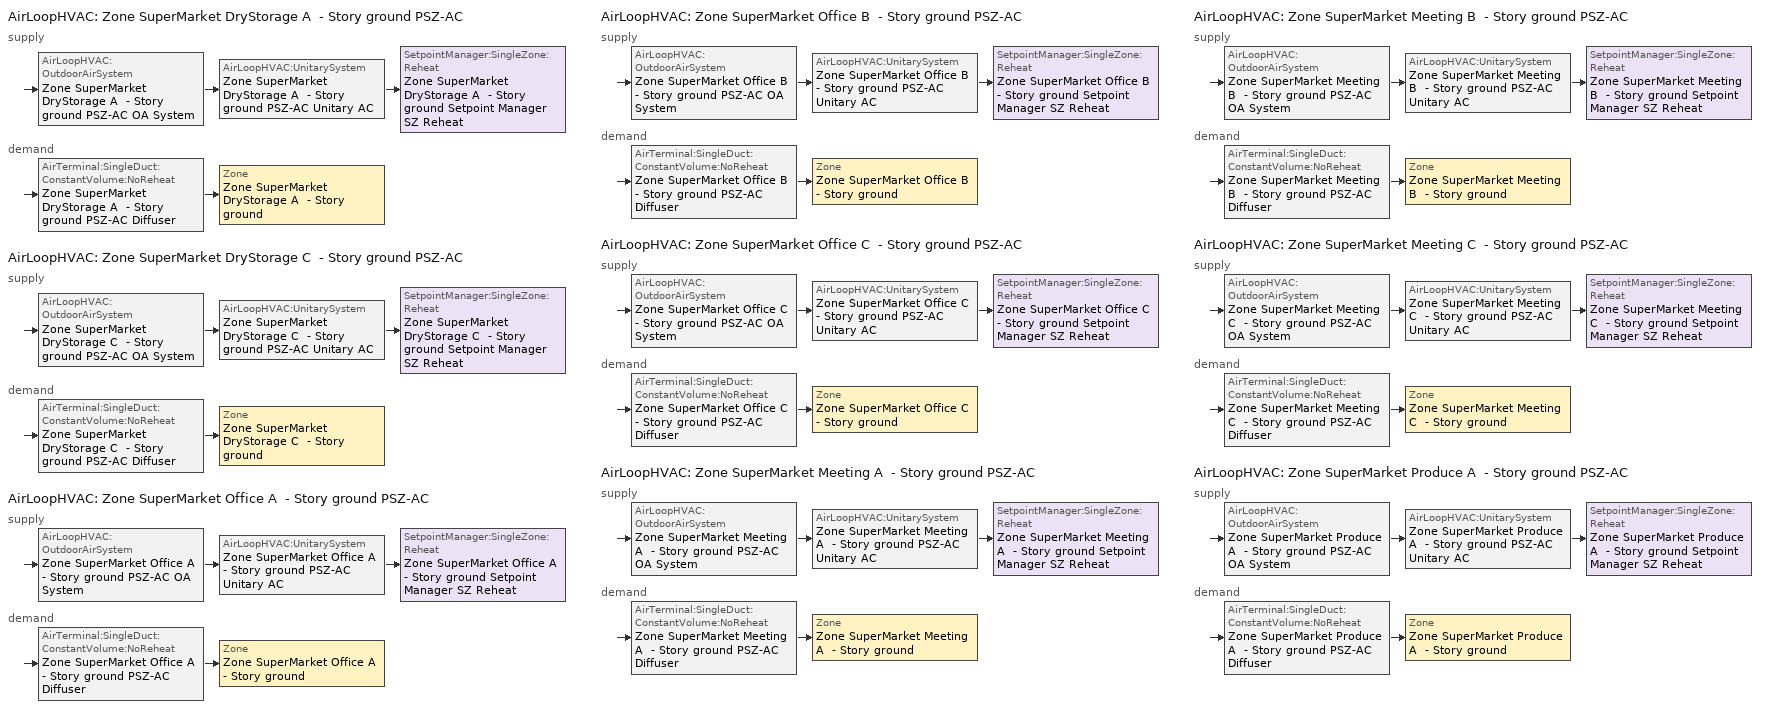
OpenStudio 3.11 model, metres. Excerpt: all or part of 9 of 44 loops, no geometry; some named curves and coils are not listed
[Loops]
AirLoopHVAC 'Zone SuperMarket DryStorage A  - Story ground PSZ-AC'
 supply: AirLoopHVAC:OutdoorAirSystem 'Zone SuperMarket DryStorage A  - Story ground PSZ-AC OA System' > AirLoopHVAC:UnitarySystem 'Zone SuperMarket DryStorage A  - Story ground PSZ-AC Unitary AC' > SetpointManager:SingleZone:Reheat 'Zone SuperMarket DryStorage A  - Story ground Setpoint Manager SZ Reheat'
 demand: AirTerminal:SingleDuct:ConstantVolume:NoReheat 'Zone SuperMarket DryStorage A  - Story ground PSZ-AC Diffuser' > Zone 'Zone SuperMarket DryStorage A  - Story ground'
AirLoopHVAC 'Zone SuperMarket DryStorage C  - Story ground PSZ-AC'
 supply: AirLoopHVAC:OutdoorAirSystem 'Zone SuperMarket DryStorage C  - Story ground PSZ-AC OA System' > AirLoopHVAC:UnitarySystem 'Zone SuperMarket DryStorage C  - Story ground PSZ-AC Unitary AC' > SetpointManager:SingleZone:Reheat 'Zone SuperMarket DryStorage C  - Story ground Setpoint Manager SZ Reheat'
 demand: AirTerminal:SingleDuct:ConstantVolume:NoReheat 'Zone SuperMarket DryStorage C  - Story ground PSZ-AC Diffuser' > Zone 'Zone SuperMarket DryStorage C  - Story ground'
AirLoopHVAC 'Zone SuperMarket Office A  - Story ground PSZ-AC'
 supply: AirLoopHVAC:OutdoorAirSystem 'Zone SuperMarket Office A  - Story ground PSZ-AC OA System' > AirLoopHVAC:UnitarySystem 'Zone SuperMarket Office A  - Story ground PSZ-AC Unitary AC' > SetpointManager:SingleZone:Reheat 'Zone SuperMarket Office A  - Story ground Setpoint Manager SZ Reheat'
 demand: AirTerminal:SingleDuct:ConstantVolume:NoReheat 'Zone SuperMarket Office A  - Story ground PSZ-AC Diffuser' > Zone 'Zone SuperMarket Office A  - Story ground'
AirLoopHVAC 'Zone SuperMarket Office B  - Story ground PSZ-AC'
 supply: AirLoopHVAC:OutdoorAirSystem 'Zone SuperMarket Office B  - Story ground PSZ-AC OA System' > AirLoopHVAC:UnitarySystem 'Zone SuperMarket Office B  - Story ground PSZ-AC Unitary AC' > SetpointManager:SingleZone:Reheat 'Zone SuperMarket Office B  - Story ground Setpoint Manager SZ Reheat'
 demand: AirTerminal:SingleDuct:ConstantVolume:NoReheat 'Zone SuperMarket Office B  - Story ground PSZ-AC Diffuser' > Zone 'Zone SuperMarket Office B  - Story ground'
AirLoopHVAC 'Zone SuperMarket Office C  - Story ground PSZ-AC'
 supply: AirLoopHVAC:OutdoorAirSystem 'Zone SuperMarket Office C  - Story ground PSZ-AC OA System' > AirLoopHVAC:UnitarySystem 'Zone SuperMarket Office C  - Story ground PSZ-AC Unitary AC' > SetpointManager:SingleZone:Reheat 'Zone SuperMarket Office C  - Story ground Setpoint Manager SZ Reheat'
 demand: AirTerminal:SingleDuct:ConstantVolume:NoReheat 'Zone SuperMarket Office C  - Story ground PSZ-AC Diffuser' > Zone 'Zone SuperMarket Office C  - Story ground'
AirLoopHVAC 'Zone SuperMarket Meeting A  - Story ground PSZ-AC'
 supply: AirLoopHVAC:OutdoorAirSystem 'Zone SuperMarket Meeting A  - Story ground PSZ-AC OA System' > AirLoopHVAC:UnitarySystem 'Zone SuperMarket Meeting A  - Story ground PSZ-AC Unitary AC' > SetpointManager:SingleZone:Reheat 'Zone SuperMarket Meeting A  - Story ground Setpoint Manager SZ Reheat'
 demand: AirTerminal:SingleDuct:ConstantVolume:NoReheat 'Zone SuperMarket Meeting A  - Story ground PSZ-AC Diffuser' > Zone 'Zone SuperMarket Meeting A  - Story ground'
AirLoopHVAC 'Zone SuperMarket Meeting B  - Story ground PSZ-AC'
 supply: AirLoopHVAC:OutdoorAirSystem 'Zone SuperMarket Meeting B  - Story ground PSZ-AC OA System' > AirLoopHVAC:UnitarySystem 'Zone SuperMarket Meeting B  - Story ground PSZ-AC Unitary AC' > SetpointManager:SingleZone:Reheat 'Zone SuperMarket Meeting B  - Story ground Setpoint Manager SZ Reheat'
 demand: AirTerminal:SingleDuct:ConstantVolume:NoReheat 'Zone SuperMarket Meeting B  - Story ground PSZ-AC Diffuser' > Zone 'Zone SuperMarket Meeting B  - Story ground'
AirLoopHVAC 'Zone SuperMarket Meeting C  - Story ground PSZ-AC'
 supply: AirLoopHVAC:OutdoorAirSystem 'Zone SuperMarket Meeting C  - Story ground PSZ-AC OA System' > AirLoopHVAC:UnitarySystem 'Zone SuperMarket Meeting C  - Story ground PSZ-AC Unitary AC' > SetpointManager:SingleZone:Reheat 'Zone SuperMarket Meeting C  - Story ground Setpoint Manager SZ Reheat'
 demand: AirTerminal:SingleDuct:ConstantVolume:NoReheat 'Zone SuperMarket Meeting C  - Story ground PSZ-AC Diffuser' > Zone 'Zone SuperMarket Meeting C  - Story ground'
AirLoopHVAC 'Zone SuperMarket Produce A  - Story ground PSZ-AC'
 supply: AirLoopHVAC:OutdoorAirSystem 'Zone SuperMarket Produce A  - Story ground PSZ-AC OA System' > AirLoopHVAC:UnitarySystem 'Zone SuperMarket Produce A  - Story ground PSZ-AC Unitary AC' > SetpointManager:SingleZone:Reheat 'Zone SuperMarket Produce A  - Story ground Setpoint Manager SZ Reheat'
 demand: AirTerminal:SingleDuct:ConstantVolume:NoReheat 'Zone SuperMarket Produce A  - Story ground PSZ-AC Diffuser' > Zone 'Zone SuperMarket Produce A  - Story ground'
[Sizing:Zone] Zone Cooling Design Supply Air Temperature Input Method=SupplyAirTemperature; Zone Cooling Design Supply Air Temperature {C}=12.7778; Zone Cooling Design Supply Air Temperature Difference {deltaC}=11.11; Zone Heating Design Supply Air Temperature Input Method=SupplyAirTemperature; Zone Heating Design Supply Air Temperature {C}=50; Zone Heating Design Supply Air Temperature Difference {deltaC}=11.11; Zone Cooling Design Supply Air Humidity Ratio {kg-H2O/kg-air}=0.0085; Zone Heating Design Supply Air Humidity Ratio {kg-H2O/kg-air}=0.008; Cooling Design Air Flow Method=DesignDay; Heating Design Air Flow Method=DesignDay; Heating Maximum Air Flow Fraction=1; Account for Dedicated Outdoor Air System=No; Dedicated Outdoor Air System Control Strategy=NeutralSupplyAir; Dedicated Outdoor Air Low Setpoint Temperature for Design {C}=autosize; Dedicated Outdoor Air High Setpoint Temperature for Design {C}=autosize; Zone Load Sizing Method=Sensible Load Only No Latent Load; Zone Latent Cooling Design Supply Air Humidity Ratio Input Method=HumidityRatioDifference; Zone Cooling Design Supply Air Humidity Ratio Difference {kgWater/kgDryAir}=0.005; Zone Latent Heating Design Supply Air Humidity Ratio Input Method=HumidityRatioDifference; Zone Humidification Design Supply Air Humidity Ratio Difference {kgWater/kgDryAir}=0.005; Sizing Option=Coincident; Heating Coil Sizing Method=None; Maximum Heating Capacity To Cooling Load Sizing Ratio {W/W}=1
Zone SuperMarket Office A  - Story ground; Zone SuperMarket Office B  - Story ground; Zone SuperMarket Office C  - Story ground; Zone SuperMarket Meeting A  - Story ground; Zone SuperMarket Meeting B  - Story ground; Zone SuperMarket Meeting C  - Story ground; Zone SuperMarket DryStorage A  - Story ground; Zone SuperMarket DryStorage C  - Story ground; Zone SuperMarket Produce A  - Story ground
[Zone equipment]
Zone SuperMarket Office A  - Story ground: Zone SuperMarket Office A  - Story ground PSZ-AC Diffuser
Zone SuperMarket Office B  - Story ground: Zone SuperMarket Office B  - Story ground PSZ-AC Diffuser
Zone SuperMarket Office C  - Story ground: Zone SuperMarket Office C  - Story ground PSZ-AC Diffuser
Zone SuperMarket Meeting A  - Story ground: Zone SuperMarket Meeting A  - Story ground PSZ-AC Diffuser
Zone SuperMarket Meeting B  - Story ground: Zone SuperMarket Meeting B  - Story ground PSZ-AC Diffuser
Zone SuperMarket Meeting C  - Story ground: Zone SuperMarket Meeting C  - Story ground PSZ-AC Diffuser
Zone SuperMarket DryStorage A  - Story ground: Zone SuperMarket DryStorage A  - Story ground PSZ-AC Diffuser
Zone SuperMarket DryStorage C  - Story ground: Zone SuperMarket DryStorage C  - Story ground PSZ-AC Diffuser
Zone SuperMarket Produce A  - Story ground: Zone SuperMarket Produce A  - Story ground PSZ-AC Diffuser
[Refrigeration:WalkIn] Rated Cooling Source Temperature {C}=-6.67; Rated Total Heating Power {W}=0; Rated Circulation Fan Power {W}=0; Lighting Schedule=Always On Discrete; Defrost Type=Electric; Defrost Control Type=TimeSchedule; Defrost Schedule=Always On Discrete; Defrost Power {W}=5512; Insulated Floor Surface Area {m2}=10; Insulated Floor U-Value {W/m2-K}=0.207
Name | Rated Coil Cooling Capacity {W} | Operating Temperature {C} | Rated Cooling Coil Fan Power {W} | Rated Total Lighting Power {W} | WalkIn Zone Boundary 1
SuperMarket advanced LT Walk-in Freezer - 120SF - Bakery | 2308.3 | -26.1 | 120.03 | 60.2 | Refrigeration Walk In Zone Boundary 16
SuperMarket advanced LT Walk-in Freezer - 480SF - All | 6033.8 | -26.1 | 313.76 | 240.8 | Refrigeration Walk In Zone Boundary 17
SuperMarket advanced MT Walk-in Cooler - 64SF with no glass door - Bloom Box | 1605.3 | 1.67 | 64.2 | 32.1 | Refrigeration Walk In Zone Boundary 18
SuperMarket advanced MT Walk-in Cooler - 80SF with no glass door - Fish | 1746.9 | 1.67 | 69.9 | 40.1 | Refrigeration Walk In Zone Boundary 19
SuperMarket advanced MT Walk-in Cooler - 120SF with no glass door - Deli | 2098.2 | 1.67 | 83.9 | 60.2 | Refrigeration Walk In Zone Boundary 20
SuperMarket advanced MT Walk-in Cooler - 400SF with no glass door - Produce | 4448.8 | 1.67 | 178 | 200.7 | Refrigeration Walk In Zone Boundary 21
SuperMarket advanced MT Walk-in Cooler - 400SF with no glass door - Meat | 4448.8 | 1.67 | 178 | 200.7 | Refrigeration Walk In Zone Boundary 22
SuperMarket advanced MT Walk-in Cooler - 600SF with no glass door - Meat Prep | 6011 | 1.67 | 240.4 | 301 | Refrigeration Walk In Zone Boundary 23
SuperMarket advanced MT Walk-in Cooler - 480SF with glass door - Beer | 5085.3 | 1.67 | 203.4 | 240.8 | Refrigeration Walk In Zone Boundary 24
SuperMarket advanced MT Walk-in Cooler - 660SF with glass door - Dairy | 6460.7 | 1.67 | 258.4 | 331.1 | Refrigeration Walk In Zone Boundary 25
[Refrigeration:WalkIn:ZoneBoundary] Zone=Zone SuperMarket DryStorage A  - Story ground; Total Insulated Surface Area Facing Zone {m2}=20; Insulated Surface U-Value Facing Zone {W/m2-K}=0.235; Area of Stocking Doors Facing Zone {m2}=3.3; Height of Stocking Doors Facing Zone {m}=2; Stocking Door Opening Schedule Name Facing Zone=Always On Discrete; Stocking Door Opening Protection Type Facing Zone=StripCurtain
Name | Stocking Door U Value Facing Zone {W/m2-K}
Refrigeration Walk In Zone Boundary 16; Refrigeration Walk In Zone Boundary 17 | 0.177
Refrigeration Walk In Zone Boundary 18; Refrigeration Walk In Zone Boundary 19; Refrigeration Walk In Zone Boundary 20; Refrigeration Walk In Zone Boundary 21; Refrigeration Walk In Zone Boundary 22; Refrigeration Walk In Zone Boundary 23; Refrigeration Walk In Zone Boundary 24; Refrigeration Walk In Zone Boundary 25 | 0.203
[Refrigeration:Compressor] Rated Return Gas Temperature {C}=18.3; Rated Subcooling {deltaC}=0
Name | Refrigeration Compressor Power Curve | Refrigeration Compressor Capacity Curve
ADVANCED_LT_Rack1_Comp1 | Refrigeration Compressor Power Curve 90 | Refrigeration Compressor Capacity Curve 90
ADVANCED_LT_Rack1_Comp2 | Refrigeration Compressor Power Curve 91 | Refrigeration Compressor Capacity Curve 91
ADVANCED_LT_Rack1_Comp3 | Refrigeration Compressor Power Curve 92 | Refrigeration Compressor Capacity Curve 92
ADVANCED_LT_Rack1_Comp4 | Refrigeration Compressor Power Curve 93 | Refrigeration Compressor Capacity Curve 93
ADVANCED_LT_Rack1_Comp5 | Refrigeration Compressor Power Curve 94 | Refrigeration Compressor Capacity Curve 94
ADVANCED_LT_Rack1_Comp6 | Refrigeration Compressor Power Curve 95 | Refrigeration Compressor Capacity Curve 95
ADVANCED_LT_Rack1_Comp7 | Refrigeration Compressor Power Curve 96 | Refrigeration Compressor Capacity Curve 96
ADVANCED_LT_Rack1_Comp8 | Refrigeration Compressor Power Curve 97 | Refrigeration Compressor Capacity Curve 97
ADVANCED_LT_Rack1_Comp9 | Refrigeration Compressor Power Curve 98 | Refrigeration Compressor Capacity Curve 98
ADVANCED_LT_Rack1_Comp10 | Refrigeration Compressor Power Curve 99 | Refrigeration Compressor Capacity Curve 99
ADVANCED_LT_Rack1_Comp11 | Refrigeration Compressor Power Curve 100 | Refrigeration Compressor Capacity Curve 100
ADVANCED_LT_Rack1_Comp12 | Refrigeration Compressor Power Curve 101 | Refrigeration Compressor Capacity Curve 101
ADVANCED_LT_Rack1_Comp13 | Refrigeration Compressor Power Curve 102 | Refrigeration Compressor Capacity Curve 102
ADVANCED_LT_Rack1_Comp14 | Refrigeration Compressor Power Curve 103 | Refrigeration Compressor Capacity Curve 103
ADVANCED_LT_Rack1_Comp15 | Refrigeration Compressor Power Curve 104 | Refrigeration Compressor Capacity Curve 104
ADVANCED_LT_Rack2_Comp1 | Refrigeration Compressor Power Curve 105 | Refrigeration Compressor Capacity Curve 105
ADVANCED_LT_Rack2_Comp2 | Refrigeration Compressor Power Curve 106 | Refrigeration Compressor Capacity Curve 106
ADVANCED_LT_Rack2_Comp3 | Refrigeration Compressor Power Curve 107 | Refrigeration Compressor Capacity Curve 107
ADVANCED_LT_Rack2_Comp4 | Refrigeration Compressor Power Curve 108 | Refrigeration Compressor Capacity Curve 108
ADVANCED_LT_Rack2_Comp5 | Refrigeration Compressor Power Curve 109 | Refrigeration Compressor Capacity Curve 109
ADVANCED_LT_Rack2_Comp6 | Refrigeration Compressor Power Curve 110 | Refrigeration Compressor Capacity Curve 110
ADVANCED_LT_Rack2_Comp7 | Refrigeration Compressor Power Curve 111 | Refrigeration Compressor Capacity Curve 111
ADVANCED_LT_Rack2_Comp8 | Refrigeration Compressor Power Curve 112 | Refrigeration Compressor Capacity Curve 112
ADVANCED_LT_Rack2_Comp9 | Refrigeration Compressor Power Curve 113 | Refrigeration Compressor Capacity Curve 113
ADVANCED_LT_Rack2_Comp10 | Refrigeration Compressor Power Curve 114 | Refrigeration Compressor Capacity Curve 114
ADVANCED_LT_Rack2_Comp11 | Refrigeration Compressor Power Curve 115 | Refrigeration Compressor Capacity Curve 115
ADVANCED_LT_Rack2_Comp12 | Refrigeration Compressor Power Curve 116 | Refrigeration Compressor Capacity Curve 116
ADVANCED_LT_Rack2_Comp13 | Refrigeration Compressor Power Curve 117 | Refrigeration Compressor Capacity Curve 117
ADVANCED_LT_Rack2_Comp14 | Refrigeration Compressor Power Curve 118 | Refrigeration Compressor Capacity Curve 118
ADVANCED_LT_Rack2_Comp15 | Refrigeration Compressor Power Curve 119 | Refrigeration Compressor Capacity Curve 119
ADVANCED_LT_Rack3_Comp1 | Refrigeration Compressor Power Curve 120 | Refrigeration Compressor Capacity Curve 120
ADVANCED_LT_Rack3_Comp2 | Refrigeration Compressor Power Curve 121 | Refrigeration Compressor Capacity Curve 121
ADVANCED_LT_Rack3_Comp3 | Refrigeration Compressor Power Curve 122 | Refrigeration Compressor Capacity Curve 122
ADVANCED_LT_Rack3_Comp4 | Refrigeration Compressor Power Curve 123 | Refrigeration Compressor Capacity Curve 123
ADVANCED_LT_Rack3_Comp5 | Refrigeration Compressor Power Curve 124 | Refrigeration Compressor Capacity Curve 124
ADVANCED_LT_Rack3_Comp6 | Refrigeration Compressor Power Curve 125 | Refrigeration Compressor Capacity Curve 125
ADVANCED_LT_Rack3_Comp7 | Refrigeration Compressor Power Curve 126 | Refrigeration Compressor Capacity Curve 126
[AirLoopHVAC] Design Supply Air Flow Rate {m3/s}=autosize; Design Return Air Flow Fraction of Supply Air Flow=1
Name | Availability Schedule
Zone SuperMarket DryStorage A  - Story ground PSZ-AC | Zone SuperMarket DryStorage A  - Story ground PSZ-AC Occ Sch
Zone SuperMarket DryStorage C  - Story ground PSZ-AC | Zone SuperMarket DryStorage C  - Story ground PSZ-AC Occ Sch
Zone SuperMarket Office A  - Story ground PSZ-AC | Zone SuperMarket Office A  - Story ground PSZ-AC Occ Sch
Zone SuperMarket Office B  - Story ground PSZ-AC | Zone SuperMarket Office B  - Story ground PSZ-AC Occ Sch
Zone SuperMarket Office C  - Story ground PSZ-AC | Zone SuperMarket Office C  - Story ground PSZ-AC Occ Sch
Zone SuperMarket Meeting A  - Story ground PSZ-AC | Zone SuperMarket Meeting A  - Story ground PSZ-AC Occ Sch
Zone SuperMarket Meeting B  - Story ground PSZ-AC | Zone SuperMarket Meeting B  - Story ground PSZ-AC Occ Sch
Zone SuperMarket Meeting C  - Story ground PSZ-AC | Zone SuperMarket Meeting C  - Story ground PSZ-AC Occ Sch
Zone SuperMarket Produce A  - Story ground PSZ-AC | Zone SuperMarket Produce A  - Story ground PSZ-AC Occ Sch
[Sizing:System] Type of Load to Size On=Sensible; Design Outdoor Air Flow Rate {m3/s}=Autosize; Central Heating Maximum System Air Flow Ratio=1; Preheat Design Temperature {C}=7.22222; Preheat Design Humidity Ratio {kg-H2O/kg-Air}=0.008; Precool Design Temperature {C}=12.7778; Precool Design Humidity Ratio {kg-H2O/kg-Air}=0.008; Central Cooling Design Supply Air Temperature {C}=12.7778; Central Heating Design Supply Air Temperature {C}=50; Sizing Option=Coincident; 100% Outdoor Air in Cooling=No; 100% Outdoor Air in Heating=No; Central Cooling Design Supply Air Humidity Ratio {kg-H2O/kg-Air}=0.0085; Central Heating Design Supply Air Humidity Ratio {kg-H2O/kg-Air}=0.008; Cooling Design Air Flow Method=DesignDay; Heating Design Air Flow Method=DesignDay; System Outdoor Air Method=ZoneSum; Zone Maximum Outdoor Air Fraction=1; Cooling Supply Air Flow Rate Per Floor Area {m3/s-m2}=0.00996765; Cooling Fraction of Autosized Cooling Supply Air Flow Rate=1; Cooling Supply Air Flow Rate Per Unit Cooling Capacity {m3/s-W}=3.94755e-05; Heating Supply Air Flow Rate Per Floor Area {m3/s-m2}=0.00996765; Heating Fraction of Autosized Heating Supply Air Flow Rate=1; Heating Fraction of Autosized Cooling Supply Air Flow Rate=1; Heating Supply Air Flow Rate Per Unit Heating Capacity {m3/s-W}=3.15882e-05; Cooling Design Capacity Method=CoolingDesignCapacity; Cooling Design Capacity {W}=autosize; Cooling Design Capacity Per Floor Area {W/m2}=234.7; Fraction of Autosized Cooling Design Capacity=1; Heating Design Capacity Method=HeatingDesignCapacity; Heating Design Capacity {W}=autosize; Heating Design Capacity Per Floor Area {W/m2}=157; Fraction of Autosized Heating Design Capacity=1; Central Cooling Capacity Control Method=OnOff; Occupant Diversity=autosize; Heating Coil Sizing Method=None; Maximum Heating Capacity To Cooling Capacity Sizing Ratio {W/W}=1
Zone SuperMarket DryStorage A  - Story ground PSZ-AC; Zone SuperMarket DryStorage C  - Story ground PSZ-AC; Zone SuperMarket Office A  - Story ground PSZ-AC; Zone SuperMarket Office B  - Story ground PSZ-AC; Zone SuperMarket Office C  - Story ground PSZ-AC; Zone SuperMarket Meeting A  - Story ground PSZ-AC; Zone SuperMarket Meeting B  - Story ground PSZ-AC; Zone SuperMarket Meeting C  - Story ground PSZ-AC; Zone SuperMarket Produce A  - Story ground PSZ-AC
[SetpointManager:SingleZone:Reheat] Minimum Supply Air Temperature {C}=12.7778; Maximum Supply Air Temperature {C}=50
Name | Control Zone | Setpoint Node or NodeList
Zone SuperMarket DryStorage A  - Story ground Setpoint Manager SZ Reheat | Zone SuperMarket DryStorage A  - Story ground | Zone SuperMarket DryStorage A  - Story ground PSZ-AC Supply Outlet Node
Zone SuperMarket DryStorage C  - Story ground Setpoint Manager SZ Reheat | Zone SuperMarket DryStorage C  - Story ground | Zone SuperMarket DryStorage C  - Story ground PSZ-AC Supply Outlet Node
Zone SuperMarket Office A  - Story ground Setpoint Manager SZ Reheat | Zone SuperMarket Office A  - Story ground | Zone SuperMarket Office A  - Story ground PSZ-AC Supply Outlet Node
Zone SuperMarket Office B  - Story ground Setpoint Manager SZ Reheat | Zone SuperMarket Office B  - Story ground | Zone SuperMarket Office B  - Story ground PSZ-AC Supply Outlet Node
Zone SuperMarket Office C  - Story ground Setpoint Manager SZ Reheat | Zone SuperMarket Office C  - Story ground | Zone SuperMarket Office C  - Story ground PSZ-AC Supply Outlet Node
Zone SuperMarket Meeting A  - Story ground Setpoint Manager SZ Reheat | Zone SuperMarket Meeting A  - Story ground | Zone SuperMarket Meeting A  - Story ground PSZ-AC Supply Outlet Node
Zone SuperMarket Meeting B  - Story ground Setpoint Manager SZ Reheat | Zone SuperMarket Meeting B  - Story ground | Zone SuperMarket Meeting B  - Story ground PSZ-AC Supply Outlet Node
Zone SuperMarket Meeting C  - Story ground Setpoint Manager SZ Reheat | Zone SuperMarket Meeting C  - Story ground | Zone SuperMarket Meeting C  - Story ground PSZ-AC Supply Outlet Node
Zone SuperMarket Produce A  - Story ground Setpoint Manager SZ Reheat | Zone SuperMarket Produce A  - Story ground | Zone SuperMarket Produce A  - Story ground PSZ-AC Supply Outlet Node
[Coil:Heating:Electric] Availability Schedule=Always On Discrete; Efficiency=1
Zone SuperMarket DryStorage A  - Story ground PSZ-AC Electric Backup Htg Coil; Zone SuperMarket DryStorage C  - Story ground PSZ-AC Electric Backup Htg Coil; Zone SuperMarket Office A  - Story ground PSZ-AC Electric Backup Htg Coil; Zone SuperMarket Office B  - Story ground PSZ-AC Electric Backup Htg Coil; Zone SuperMarket Office C  - Story ground PSZ-AC Electric Backup Htg Coil; Zone SuperMarket Meeting A  - Story ground PSZ-AC Electric Backup Htg Coil; Zone SuperMarket Meeting B  - Story ground PSZ-AC Electric Backup Htg Coil; Zone SuperMarket Meeting C  - Story ground PSZ-AC Electric Backup Htg Coil; Zone SuperMarket Produce A  - Story ground PSZ-AC Electric Backup Htg Coil
[Coil:Cooling:DX:SingleSpeed] Availability Schedule=Always On Discrete; Rated Total Cooling Capacity {W}=autosize; Rated Sensible Heat Ratio=autosize; Rated COP {W/W}=3.721984; Rated Air Flow Rate {m3/s}=autosize; Rated Evaporator Fan Power Per Volume Flow Rate 2017 {W/(m3/s)}=773.3; Rated Evaporator Fan Power Per Volume Flow Rate 2023 {W/(m3/s)}=934.4; Total Cooling Capacity Function of Temperature Curve=CoilClgDXQRatio_fTwbToadbSI; Total Cooling Capacity Function of Flow Fraction Curve=CoilClgDXSnglQRatio_fCFMRatio; Energy Input Ratio Function of Temperature Curve=CoilClgDXEIRRatio_fTwbToadbSI; Energy Input Ratio Function of Flow Fraction Curve=CoilClgDXSnglEIRRatio_fCFMRatio; Part Load Fraction Correlation Curve=CoilClgDXEIRRatio_fQFrac; Minimum Outdoor Dry-Bulb Temperature for Compressor Operation {C}=-25; Nominal Time for Condensate Removal to Begin {s}=0; Ratio of Initial Moisture Evaporation Rate and Steady State Latent Capacity=0; Maximum Cycling Rate {cycles/hr}=0; Latent Capacity Time Constant {s}=0; Condenser Type=AirCooled; Evaporative Condenser Effectiveness=0.9; Evaporative Condenser Air Flow Rate {m3/s}=autosize; Evaporative Condenser Pump Rated Power Consumption {W}=autosize; Crankcase Heater Capacity {W}=0; Maximum Outdoor Dry-Bulb Temperature for Crankcase Heater Operation {C}=10; Basin Heater Capacity {W/K}=0; Basin Heater Setpoint Temperature {C}=2
Zone SuperMarket DryStorage A  - Story ground PSZ-AC 1spd DX AC Clg Coil 11kBtu/hr 13.4SEER; Zone SuperMarket DryStorage C  - Story ground PSZ-AC 1spd DX AC Clg Coil 9kBtu/hr 13.4SEER; Zone SuperMarket Office A  - Story ground PSZ-AC 1spd DX AC Clg Coil 2kBtu/hr 13.4SEER; Zone SuperMarket Office B  - Story ground PSZ-AC 1spd DX AC Clg Coil 9kBtu/hr 13.4SEER; Zone SuperMarket Office C  - Story ground PSZ-AC 1spd DX AC Clg Coil 2kBtu/hr 13.4SEER; Zone SuperMarket Meeting A  - Story ground PSZ-AC 1spd DX AC Clg Coil 3kBtu/hr 13.4SEER; Zone SuperMarket Meeting B  - Story ground PSZ-AC 1spd DX AC Clg Coil 17kBtu/hr 13.4SEER; Zone SuperMarket Meeting C  - Story ground PSZ-AC 1spd DX AC Clg Coil 3kBtu/hr 13.4SEER; Zone SuperMarket Produce A  - Story ground PSZ-AC 1spd DX AC Clg Coil 14kBtu/hr 13.4SEER
[Fan:OnOff] Availability Schedule=Always On Discrete; Fan Total Efficiency=0.55575; Pressure Rise {Pa}=622.722; Maximum Flow Rate {m3/s}=autosize; Motor Efficiency=0.855; Motor In Airstream Fraction=1
Name | Fan Power Ratio Function of Speed Ratio Curve | Fan Efficiency Ratio Function of Speed Ratio Curve
Zone SuperMarket DryStorage A  - Story ground PSZ-AC Fan | Fan On Off Power Curve 13 | Fan On Off Efficiency Curve 13
Zone SuperMarket DryStorage C  - Story ground PSZ-AC Fan | Fan On Off Power Curve 14 | Fan On Off Efficiency Curve 14
Zone SuperMarket Office A  - Story ground PSZ-AC Fan | Fan On Off Power Curve 15 | Fan On Off Efficiency Curve 15
Zone SuperMarket Office B  - Story ground PSZ-AC Fan | Fan On Off Power Curve 16 | Fan On Off Efficiency Curve 16
Zone SuperMarket Office C  - Story ground PSZ-AC Fan | Fan On Off Power Curve 17 | Fan On Off Efficiency Curve 17
Zone SuperMarket Meeting A  - Story ground PSZ-AC Fan | Fan On Off Power Curve 18 | Fan On Off Efficiency Curve 18
Zone SuperMarket Meeting B  - Story ground PSZ-AC Fan | Fan On Off Power Curve 19 | Fan On Off Efficiency Curve 19
Zone SuperMarket Meeting C  - Story ground PSZ-AC Fan | Fan On Off Power Curve 20 | Fan On Off Efficiency Curve 20
Zone SuperMarket Produce A  - Story ground PSZ-AC Fan | Fan On Off Power Curve 21 | Fan On Off Efficiency Curve 21
[AirLoopHVAC:UnitarySystem] Control Type=Load; Dehumidification Control Type=None; Availability Schedule=Always On Discrete; Fan Placement=DrawThrough; DX Heating Coil Sizing Ratio=1; Use DOAS DX Cooling Coil=No; DOAS DX Cooling Coil Leaving Minimum Air Temperature {C}=2; Latent Load Control=SensibleOnlyLoadControl; Supply Air Flow Rate Method During Cooling Operation=SupplyAirFlowRate; Supply Air Flow Rate During Cooling Operation {m3/s}=Autosize; Supply Air Flow Rate Method During Heating Operation=SupplyAirFlowRate; Supply Air Flow Rate During Heating Operation {m3/s}=Autosize; Supply Air Flow Rate Method When No Cooling or Heating is Required=None; No Load Supply Air Flow Rate Control Set To Low Speed=Yes; Maximum Supply Air Temperature {C}=80; Maximum Outdoor Dry-Bulb Temperature for Supplemental Heater Operation {C}=21; Ancilliary On-Cycle Electric Power {W}=0; Ancilliary Off-Cycle Electric Power {W}=0
Name | Controlling Zone or Thermostat Location | Supply Fan | Supply Air Fan Operating Mode Schedule | Heating Coil | Cooling Coil | Supplemental Heating Coil
Zone SuperMarket DryStorage A  - Story ground PSZ-AC Unitary AC | Zone SuperMarket DryStorage A  - Story ground | Zone SuperMarket DryStorage A  - Story ground PSZ-AC Fan | Zone SuperMarket DryStorage A  - Story ground PSZ-AC Occ Sch | Zone SuperMarket DryStorage A  - Story ground PSZ-AC Water Htg Coil | Zone SuperMarket DryStorage A  - Story ground PSZ-AC 1spd DX AC Clg Coil 11kBtu/hr 13.4SEER | Zone SuperMarket DryStorage A  - Story ground PSZ-AC Electric Backup Htg Coil
Zone SuperMarket DryStorage C  - Story ground PSZ-AC Unitary AC | Zone SuperMarket DryStorage C  - Story ground | Zone SuperMarket DryStorage C  - Story ground PSZ-AC Fan | Zone SuperMarket DryStorage C  - Story ground PSZ-AC Occ Sch | Zone SuperMarket DryStorage C  - Story ground PSZ-AC Water Htg Coil | Zone SuperMarket DryStorage C  - Story ground PSZ-AC 1spd DX AC Clg Coil 9kBtu/hr 13.4SEER | Zone SuperMarket DryStorage C  - Story ground PSZ-AC Electric Backup Htg Coil
Zone SuperMarket Office A  - Story ground PSZ-AC Unitary AC | Zone SuperMarket Office A  - Story ground | Zone SuperMarket Office A  - Story ground PSZ-AC Fan | Zone SuperMarket Office A  - Story ground PSZ-AC Occ Sch - adjusted | Zone SuperMarket Office A  - Story ground PSZ-AC Water Htg Coil | Zone SuperMarket Office A  - Story ground PSZ-AC 1spd DX AC Clg Coil 2kBtu/hr 13.4SEER | Zone SuperMarket Office A  - Story ground PSZ-AC Electric Backup Htg Coil
Zone SuperMarket Office B  - Story ground PSZ-AC Unitary AC | Zone SuperMarket Office B  - Story ground | Zone SuperMarket Office B  - Story ground PSZ-AC Fan | Zone SuperMarket Office B  - Story ground PSZ-AC Occ Sch - adjusted | Zone SuperMarket Office B  - Story ground PSZ-AC Water Htg Coil | Zone SuperMarket Office B  - Story ground PSZ-AC 1spd DX AC Clg Coil 9kBtu/hr 13.4SEER | Zone SuperMarket Office B  - Story ground PSZ-AC Electric Backup Htg Coil
Zone SuperMarket Office C  - Story ground PSZ-AC Unitary AC | Zone SuperMarket Office C  - Story ground | Zone SuperMarket Office C  - Story ground PSZ-AC Fan | Zone SuperMarket Office C  - Story ground PSZ-AC Occ Sch - adjusted | Zone SuperMarket Office C  - Story ground PSZ-AC Water Htg Coil | Zone SuperMarket Office C  - Story ground PSZ-AC 1spd DX AC Clg Coil 2kBtu/hr 13.4SEER | Zone SuperMarket Office C  - Story ground PSZ-AC Electric Backup Htg Coil
Zone SuperMarket Meeting A  - Story ground PSZ-AC Unitary AC | Zone SuperMarket Meeting A  - Story ground | Zone SuperMarket Meeting A  - Story ground PSZ-AC Fan | Zone SuperMarket Meeting A  - Story ground PSZ-AC Occ Sch - adjusted | Zone SuperMarket Meeting A  - Story ground PSZ-AC Water Htg Coil | Zone SuperMarket Meeting A  - Story ground PSZ-AC 1spd DX AC Clg Coil 3kBtu/hr 13.4SEER | Zone SuperMarket Meeting A  - Story ground PSZ-AC Electric Backup Htg Coil
Zone SuperMarket Meeting B  - Story ground PSZ-AC Unitary AC | Zone SuperMarket Meeting B  - Story ground | Zone SuperMarket Meeting B  - Story ground PSZ-AC Fan | Zone SuperMarket Meeting B  - Story ground PSZ-AC Occ Sch - adjusted | Zone SuperMarket Meeting B  - Story ground PSZ-AC Water Htg Coil | Zone SuperMarket Meeting B  - Story ground PSZ-AC 1spd DX AC Clg Coil 17kBtu/hr 13.4SEER | Zone SuperMarket Meeting B  - Story ground PSZ-AC Electric Backup Htg Coil
Zone SuperMarket Meeting C  - Story ground PSZ-AC Unitary AC | Zone SuperMarket Meeting C  - Story ground | Zone SuperMarket Meeting C  - Story ground PSZ-AC Fan | Zone SuperMarket Meeting C  - Story ground PSZ-AC Occ Sch - adjusted | Zone SuperMarket Meeting C  - Story ground PSZ-AC Water Htg Coil | Zone SuperMarket Meeting C  - Story ground PSZ-AC 1spd DX AC Clg Coil 3kBtu/hr 13.4SEER | Zone SuperMarket Meeting C  - Story ground PSZ-AC Electric Backup Htg Coil
Zone SuperMarket Produce A  - Story ground PSZ-AC Unitary AC | Zone SuperMarket Produce A  - Story ground | Zone SuperMarket Produce A  - Story ground PSZ-AC Fan | Zone SuperMarket Produce A  - Story ground PSZ-AC Occ Sch | Zone SuperMarket Produce A  - Story ground PSZ-AC Water Htg Coil | Zone SuperMarket Produce A  - Story ground PSZ-AC 1spd DX AC Clg Coil 14kBtu/hr 13.4SEER | Zone SuperMarket Produce A  - Story ground PSZ-AC Electric Backup Htg Coil
[Controller:OutdoorAir] Minimum Outdoor Air Flow Rate {m3/s}=autosize; Maximum Outdoor Air Flow Rate {m3/s}=Autosize; Economizer Control Type=NoEconomizer; Economizer Control Action Type=ModulateFlow; Economizer Maximum Limit Dry-Bulb Temperature {C}=28; Economizer Maximum Limit Enthalpy {J/kg}=64000; Lockout Type=LockoutWithHeating; Minimum Limit Type=FixedMinimum; High Humidity Control=No; High Humidity Outdoor Air Flow Ratio=1; Control High Indoor Humidity Based on Outdoor Humidity Ratio=Yes; Heat Recovery Bypass Control Type=BypassWhenWithinEconomizerLimits; Economizer Operation Staging=InterlockedWithMechanicalCooling
Name | Minimum Outdoor Air Schedule | Maximum Fraction of Outdoor Air Schedule | Controller Mechanical Ventilation
Zone SuperMarket DryStorage A  - Story ground PSZ-AC OA System Controller | Zone SuperMarket DryStorage A  - Story ground PSZ-AC Occ Sch | ems_Zone_SuperMarket_DryStorage_A____Story_ground_PSZ_AC_maxOASch | Controller Mechanical Ventilation 14
Zone SuperMarket DryStorage C  - Story ground PSZ-AC OA System Controller | Zone SuperMarket DryStorage C  - Story ground PSZ-AC Occ Sch | ems_Zone_SuperMarket_DryStorage_C____Story_ground_PSZ_AC_maxOASch | Controller Mechanical Ventilation 15
Zone SuperMarket Office A  - Story ground PSZ-AC OA System Controller | Zone SuperMarket Office A  - Story ground PSZ-AC Occ Sch | ems_Zone_SuperMarket_Office_A____Story_ground_PSZ_AC_maxOASch | Controller Mechanical Ventilation 16
Zone SuperMarket Office B  - Story ground PSZ-AC OA System Controller | Zone SuperMarket Office B  - Story ground PSZ-AC Occ Sch | ems_Zone_SuperMarket_Office_B____Story_ground_PSZ_AC_maxOASch | Controller Mechanical Ventilation 17
Zone SuperMarket Office C  - Story ground PSZ-AC OA System Controller | Zone SuperMarket Office C  - Story ground PSZ-AC Occ Sch | ems_Zone_SuperMarket_Office_C____Story_ground_PSZ_AC_maxOASch | Controller Mechanical Ventilation 18
Zone SuperMarket Meeting A  - Story ground PSZ-AC OA System Controller | Zone SuperMarket Meeting A  - Story ground PSZ-AC Occ Sch | ems_Zone_SuperMarket_Meeting_A____Story_ground_PSZ_AC_maxOASch | Controller Mechanical Ventilation 19
Zone SuperMarket Meeting B  - Story ground PSZ-AC OA System Controller | Zone SuperMarket Meeting B  - Story ground PSZ-AC Occ Sch | ems_Zone_SuperMarket_Meeting_B____Story_ground_PSZ_AC_maxOASch | Controller Mechanical Ventilation 20
Zone SuperMarket Meeting C  - Story ground PSZ-AC OA System Controller | Zone SuperMarket Meeting C  - Story ground PSZ-AC Occ Sch | ems_Zone_SuperMarket_Meeting_C____Story_ground_PSZ_AC_maxOASch | Controller Mechanical Ventilation 21
Zone SuperMarket Produce A  - Story ground PSZ-AC OA System Controller | Zone SuperMarket Produce A  - Story ground PSZ-AC Occ Sch | ems_Zone_SuperMarket_Produce_A____Story_ground_PSZ_AC_maxOASch | Controller Mechanical Ventilation 22
[Controller:MechanicalVentilation] Availability Schedule=Always On Discrete
Controller Mechanical Ventilation 14; Controller Mechanical Ventilation 15; Controller Mechanical Ventilation 16; Controller Mechanical Ventilation 17; Controller Mechanical Ventilation 18; Controller Mechanical Ventilation 19; Controller Mechanical Ventilation 20; Controller Mechanical Ventilation 21; Controller Mechanical Ventilation 22
[AirLoopHVAC:OutdoorAirSystem]
Name | Controller
Zone SuperMarket DryStorage A  - Story ground PSZ-AC OA System | Zone SuperMarket DryStorage A  - Story ground PSZ-AC OA System Controller
Zone SuperMarket DryStorage C  - Story ground PSZ-AC OA System | Zone SuperMarket DryStorage C  - Story ground PSZ-AC OA System Controller
Zone SuperMarket Office A  - Story ground PSZ-AC OA System | Zone SuperMarket Office A  - Story ground PSZ-AC OA System Controller
Zone SuperMarket Office B  - Story ground PSZ-AC OA System | Zone SuperMarket Office B  - Story ground PSZ-AC OA System Controller
Zone SuperMarket Office C  - Story ground PSZ-AC OA System | Zone SuperMarket Office C  - Story ground PSZ-AC OA System Controller
Zone SuperMarket Meeting A  - Story ground PSZ-AC OA System | Zone SuperMarket Meeting A  - Story ground PSZ-AC OA System Controller
Zone SuperMarket Meeting B  - Story ground PSZ-AC OA System | Zone SuperMarket Meeting B  - Story ground PSZ-AC OA System Controller
Zone SuperMarket Meeting C  - Story ground PSZ-AC OA System | Zone SuperMarket Meeting C  - Story ground PSZ-AC OA System Controller
Zone SuperMarket Produce A  - Story ground PSZ-AC OA System | Zone SuperMarket Produce A  - Story ground PSZ-AC OA System Controller
[AirTerminal:SingleDuct:ConstantVolume:NoReheat] Availability Schedule=Always On Discrete; Maximum Air Flow Rate {m3/s}=AutoSize
Zone SuperMarket DryStorage A  - Story ground PSZ-AC Diffuser; Zone SuperMarket DryStorage C  - Story ground PSZ-AC Diffuser; Zone SuperMarket Office A  - Story ground PSZ-AC Diffuser; Zone SuperMarket Office B  - Story ground PSZ-AC Diffuser; Zone SuperMarket Office C  - Story ground PSZ-AC Diffuser; Zone SuperMarket Meeting A  - Story ground PSZ-AC Diffuser; Zone SuperMarket Meeting B  - Story ground PSZ-AC Diffuser; Zone SuperMarket Meeting C  - Story ground PSZ-AC Diffuser; Zone SuperMarket Produce A  - Story ground PSZ-AC Diffuser
[Schedule:Ruleset]
Name | Default Day Schedule | Summer Design Day Schedule | Winter Design Day Schedule
Zone SuperMarket DryStorage A  - Story ground PSZ-AC Occ Sch | Zone SuperMarket DryStorage A  - Story ground PSZ-AC Occ Sch Default | Zone SuperMarket DryStorage A  - Story ground PSZ-AC Occ Sch Summer Design Day | Zone SuperMarket DryStorage A  - Story ground PSZ-AC Occ Sch Winter Design Day
ems_Zone_SuperMarket_DryStorage_A____Story_ground_PSZ_AC_maxOASch | ems_Zone_SuperMarket_DryStorage_A____Story_ground_PSZ_AC_maxOASch_Default
Zone SuperMarket DryStorage C  - Story ground PSZ-AC Occ Sch | Zone SuperMarket DryStorage C  - Story ground PSZ-AC Occ Sch Default | Zone SuperMarket DryStorage C  - Story ground PSZ-AC Occ Sch Summer Design Day | Zone SuperMarket DryStorage C  - Story ground PSZ-AC Occ Sch Winter Design Day
ems_Zone_SuperMarket_DryStorage_C____Story_ground_PSZ_AC_maxOASch | ems_Zone_SuperMarket_DryStorage_C____Story_ground_PSZ_AC_maxOASch_Default
Zone SuperMarket Meeting A  - Story ground PSZ-AC Occ Sch | Zone SuperMarket Meeting A  - Story ground PSZ-AC Occ Sch Default | Zone SuperMarket Meeting A  - Story ground PSZ-AC Occ Sch Summer Design Day | Zone SuperMarket Meeting A  - Story ground PSZ-AC Occ Sch Winter Design Day
ems_Zone_SuperMarket_Meeting_A____Story_ground_PSZ_AC_maxOASch | ems_Zone_SuperMarket_Meeting_A____Story_ground_PSZ_AC_maxOASch_Default
Zone SuperMarket Meeting A  - Story ground PSZ-AC Occ Sch - adjusted | Zone SuperMarket Meeting A  - Story ground PSZ-AC Occ Sch Default 1 | Zone SuperMarket Meeting A  - Story ground PSZ-AC Occ Sch Summer Design Day 1 | Zone SuperMarket Meeting A  - Story ground PSZ-AC Occ Sch Winter Design Day 1
Zone SuperMarket Meeting B  - Story ground PSZ-AC Occ Sch | Zone SuperMarket Meeting B  - Story ground PSZ-AC Occ Sch Default | Zone SuperMarket Meeting B  - Story ground PSZ-AC Occ Sch Summer Design Day | Zone SuperMarket Meeting B  - Story ground PSZ-AC Occ Sch Winter Design Day
ems_Zone_SuperMarket_Meeting_B____Story_ground_PSZ_AC_maxOASch | ems_Zone_SuperMarket_Meeting_B____Story_ground_PSZ_AC_maxOASch_Default
Zone SuperMarket Meeting B  - Story ground PSZ-AC Occ Sch - adjusted | Zone SuperMarket Meeting B  - Story ground PSZ-AC Occ Sch Default 1 | Zone SuperMarket Meeting B  - Story ground PSZ-AC Occ Sch Summer Design Day 1 | Zone SuperMarket Meeting B  - Story ground PSZ-AC Occ Sch Winter Design Day 1
Zone SuperMarket Meeting C  - Story ground PSZ-AC Occ Sch | Zone SuperMarket Meeting C  - Story ground PSZ-AC Occ Sch Default | Zone SuperMarket Meeting C  - Story ground PSZ-AC Occ Sch Summer Design Day | Zone SuperMarket Meeting C  - Story ground PSZ-AC Occ Sch Winter Design Day
ems_Zone_SuperMarket_Meeting_C____Story_ground_PSZ_AC_maxOASch | ems_Zone_SuperMarket_Meeting_C____Story_ground_PSZ_AC_maxOASch_Default
Zone SuperMarket Meeting C  - Story ground PSZ-AC Occ Sch - adjusted | Zone SuperMarket Meeting C  - Story ground PSZ-AC Occ Sch Default 1 | Zone SuperMarket Meeting C  - Story ground PSZ-AC Occ Sch Summer Design Day 1 | Zone SuperMarket Meeting C  - Story ground PSZ-AC Occ Sch Winter Design Day 1
Zone SuperMarket Office A  - Story ground PSZ-AC Occ Sch | Zone SuperMarket Office A  - Story ground PSZ-AC Occ Sch Default | Zone SuperMarket Office A  - Story ground PSZ-AC Occ Sch Summer Design Day | Zone SuperMarket Office A  - Story ground PSZ-AC Occ Sch Winter Design Day
ems_Zone_SuperMarket_Office_A____Story_ground_PSZ_AC_maxOASch | ems_Zone_SuperMarket_Office_A____Story_ground_PSZ_AC_maxOASch_Default
Zone SuperMarket Office A  - Story ground PSZ-AC Occ Sch - adjusted | Zone SuperMarket Office A  - Story ground PSZ-AC Occ Sch Default 1 | Zone SuperMarket Office A  - Story ground PSZ-AC Occ Sch Summer Design Day 1 | Zone SuperMarket Office A  - Story ground PSZ-AC Occ Sch Winter Design Day 1
Zone SuperMarket Office B  - Story ground PSZ-AC Occ Sch | Zone SuperMarket Office B  - Story ground PSZ-AC Occ Sch Default | Zone SuperMarket Office B  - Story ground PSZ-AC Occ Sch Summer Design Day | Zone SuperMarket Office B  - Story ground PSZ-AC Occ Sch Winter Design Day
ems_Zone_SuperMarket_Office_B____Story_ground_PSZ_AC_maxOASch | ems_Zone_SuperMarket_Office_B____Story_ground_PSZ_AC_maxOASch_Default
Zone SuperMarket Office B  - Story ground PSZ-AC Occ Sch - adjusted | Zone SuperMarket Office B  - Story ground PSZ-AC Occ Sch Default 1 | Zone SuperMarket Office B  - Story ground PSZ-AC Occ Sch Summer Design Day 1 | Zone SuperMarket Office B  - Story ground PSZ-AC Occ Sch Winter Design Day 1
Zone SuperMarket Office C  - Story ground PSZ-AC Occ Sch | Zone SuperMarket Office C  - Story ground PSZ-AC Occ Sch Default | Zone SuperMarket Office C  - Story ground PSZ-AC Occ Sch Summer Design Day | Zone SuperMarket Office C  - Story ground PSZ-AC Occ Sch Winter Design Day
ems_Zone_SuperMarket_Office_C____Story_ground_PSZ_AC_maxOASch | ems_Zone_SuperMarket_Office_C____Story_ground_PSZ_AC_maxOASch_Default
Zone SuperMarket Office C  - Story ground PSZ-AC Occ Sch - adjusted | Zone SuperMarket Office C  - Story ground PSZ-AC Occ Sch Default 1 | Zone SuperMarket Office C  - Story ground PSZ-AC Occ Sch Summer Design Day 1 | Zone SuperMarket Office C  - Story ground PSZ-AC Occ Sch Winter Design Day 1
Zone SuperMarket Produce A  - Story ground PSZ-AC Occ Sch | Zone SuperMarket Produce A  - Story ground PSZ-AC Occ Sch Default | Zone SuperMarket Produce A  - Story ground PSZ-AC Occ Sch Summer Design Day | Zone SuperMarket Produce A  - Story ground PSZ-AC Occ Sch Winter Design Day
ems_Zone_SuperMarket_Produce_A____Story_ground_PSZ_AC_maxOASch | ems_Zone_SuperMarket_Produce_A____Story_ground_PSZ_AC_maxOASch_Default
[Schedule:Day]
Zone SuperMarket DryStorage A  - Story ground PSZ-AC Occ Sch Default; Zone SuperMarket DryStorage C  - Story ground PSZ-AC Occ Sch Default; Zone SuperMarket Meeting A  - Story ground PSZ-AC Occ Sch Default; Zone SuperMarket Meeting C  - Story ground PSZ-AC Occ Sch Default; Zone SuperMarket Office A  - Story ground PSZ-AC Occ Sch Default; Zone SuperMarket Office C  - Story ground PSZ-AC Occ Sch Default; Zone SuperMarket Produce A  - Story ground PSZ-AC Occ Sch Default: 7, 0, 0, 22, 0, 1, 24, 0, 0
Zone SuperMarket DryStorage A  - Story ground PSZ-AC Occ Sch Winter Design Day; Zone SuperMarket DryStorage A  - Story ground PSZ-AC Occ Sch Summer Design Day; Zone SuperMarket DryStorage C  - Story ground PSZ-AC Occ Sch Winter Design Day; Zone SuperMarket DryStorage C  - Story ground PSZ-AC Occ Sch Summer Design Day; Zone SuperMarket Meeting A  - Story ground PSZ-AC Occ Sch Winter Design Day; Zone SuperMarket Meeting A  - Story ground PSZ-AC Occ Sch Summer Design Day; Zone SuperMarket Meeting A  - Story ground PSZ-AC Occ Sch Summer Design Day 1; Zone SuperMarket Meeting A  - Story ground PSZ-AC Occ Sch Winter Design Day 1; Zone SuperMarket Meeting B  - Story ground PSZ-AC Occ Sch Winter Design Day; Zone SuperMarket Meeting B  - Story ground PSZ-AC Occ Sch Summer Design Day; Zone SuperMarket Meeting B  - Story ground PSZ-AC Occ Sch Summer Design Day 1; Zone SuperMarket Meeting B  - Story ground PSZ-AC Occ Sch Winter Design Day 1; Zone SuperMarket Meeting C  - Story ground PSZ-AC Occ Sch Winter Design Day; Zone SuperMarket Meeting C  - Story ground PSZ-AC Occ Sch Summer Design Day; Zone SuperMarket Meeting C  - Story ground PSZ-AC Occ Sch Summer Design Day 1; Zone SuperMarket Meeting C  - Story ground PSZ-AC Occ Sch Winter Design Day 1; Zone SuperMarket Office A  - Story ground PSZ-AC Occ Sch Winter Design Day; Zone SuperMarket Office A  - Story ground PSZ-AC Occ Sch Summer Design Day; Zone SuperMarket Office A  - Story ground PSZ-AC Occ Sch Summer Design Day 1; Zone SuperMarket Office A  - Story ground PSZ-AC Occ Sch Winter Design Day 1; Zone SuperMarket Office B  - Story ground PSZ-AC Occ Sch Winter Design Day; Zone SuperMarket Office B  - Story ground PSZ-AC Occ Sch Summer Design Day; Zone SuperMarket Office B  - Story ground PSZ-AC Occ Sch Summer Design Day 1; Zone SuperMarket Office B  - Story ground PSZ-AC Occ Sch Winter Design Day 1; Zone SuperMarket Office C  - Story ground PSZ-AC Occ Sch Winter Design Day; Zone SuperMarket Office C  - Story ground PSZ-AC Occ Sch Summer Design Day; Zone SuperMarket Office C  - Story ground PSZ-AC Occ Sch Summer Design Day 1; Zone SuperMarket Office C  - Story ground PSZ-AC Occ Sch Winter Design Day 1; Zone SuperMarket Produce A  - Story ground PSZ-AC Occ Sch Winter Design Day; Zone SuperMarket Produce A  - Story ground PSZ-AC Occ Sch Summer Design Day: 24, 0, 1
Schedule Day 51; Schedule Day 55; Schedule Day 57; Schedule Day 61; Schedule Day 65; Schedule Day 69; Schedule Day 73; Schedule Day 77; Schedule Day 81: 7, 0, 0, 21, 0, 1, 24, 0, 0
Schedule Day 52; Schedule Day 56; Schedule Day 58; Schedule Day 66; Schedule Day 70; Schedule Day 78; Schedule Day 82: 7, 0, 0, 20, 0, 1, 24, 0, 0
ems_Zone_SuperMarket_DryStorage_A____Story_ground_PSZ_AC_maxOASch_Default; ems_Zone_SuperMarket_DryStorage_C____Story_ground_PSZ_AC_maxOASch_Default; ems_Zone_SuperMarket_Meeting_A____Story_ground_PSZ_AC_maxOASch_Default; ems_Zone_SuperMarket_Meeting_B____Story_ground_PSZ_AC_maxOASch_Default; ems_Zone_SuperMarket_Meeting_C____Story_ground_PSZ_AC_maxOASch_Default; ems_Zone_SuperMarket_Office_A____Story_ground_PSZ_AC_maxOASch_Default; ems_Zone_SuperMarket_Office_B____Story_ground_PSZ_AC_maxOASch_Default; ems_Zone_SuperMarket_Office_C____Story_ground_PSZ_AC_maxOASch_Default; ems_Zone_SuperMarket_Produce_A____Story_ground_PSZ_AC_maxOASch_Default: 24, 0, 0.75
Zone SuperMarket Meeting A  - Story ground PSZ-AC Occ Sch Default 1; Zone SuperMarket Meeting C  - Story ground PSZ-AC Occ Sch Default 1; Zone SuperMarket Office A  - Story ground PSZ-AC Occ Sch Default 1; Zone SuperMarket Office C  - Story ground PSZ-AC Occ Sch Default 1: 7, 0, 0, 12, 0, 1, 13, 0, 0, 22, 0, 1, 24, 0, 0
Schedule Day 59; Schedule Day 67; Schedule Day 71; Schedule Day 79: 7, 0, 0, 12, 0, 1, 13, 0, 0, 20, 0, 1, 24, 0, 0
Schedule Day 60; Schedule Day 64; Schedule Day 68; Schedule Day 72; Schedule Day 76; Schedule Day 80: 7, 0, 0, 12, 0, 1, 13, 0, 0, 21, 0, 1, 24, 0, 0
Zone SuperMarket Meeting B  - Story ground PSZ-AC Occ Sch Default; Zone SuperMarket Office B  - Story ground PSZ-AC Occ Sch Default: 8, 0, 0, 22, 0, 1, 24, 0, 0
Schedule Day 62; Schedule Day 74: 8, 0, 0, 19, 0, 1, 24, 0, 0
Zone SuperMarket Meeting B  - Story ground PSZ-AC Occ Sch Default 1; Zone SuperMarket Office B  - Story ground PSZ-AC Occ Sch Default 1: 8, 0, 0, 12, 0, 1, 13, 0, 0, 22, 0, 1, 24, 0, 0
Schedule Day 63; Schedule Day 75: 8, 0, 0, 12, 0, 1, 13, 0, 0, 19, 0, 1, 24, 0, 0
[Schedule:Rule] Date Specification Type=DateRange; Start Month=1; End Month=12
Name | Schedule Ruleset | Rule Order | Day Schedule | Apply Saturday | Start Day | End Day | Apply Sunday
Schedule Rule 38 | Zone SuperMarket DryStorage A  - Story ground PSZ-AC Occ Sch | 1 | Schedule Day 51 | Yes | 7 | 30
Schedule Rule 39 | Zone SuperMarket DryStorage A  - Story ground PSZ-AC Occ Sch | 0 | Schedule Day 52 |  | 1 | 31 | Yes
Schedule Rule 42 | Zone SuperMarket DryStorage C  - Story ground PSZ-AC Occ Sch | 1 | Schedule Day 55 | Yes | 7 | 30
Schedule Rule 43 | Zone SuperMarket DryStorage C  - Story ground PSZ-AC Occ Sch | 0 | Schedule Day 56 |  | 1 | 31 | Yes
Schedule Rule 44 | Zone SuperMarket Meeting A  - Story ground PSZ-AC Occ Sch | 1 | Schedule Day 57 | Yes | 7 | 30
Schedule Rule 45 | Zone SuperMarket Meeting A  - Story ground PSZ-AC Occ Sch | 0 | Schedule Day 58 |  | 1 | 31 | Yes
Schedule Rule 46 | Zone SuperMarket Meeting A  - Story ground PSZ-AC Occ Sch - adjusted | 0 | Schedule Day 59 |  | 1 | 31 | Yes
Schedule Rule 47 | Zone SuperMarket Meeting A  - Story ground PSZ-AC Occ Sch - adjusted | 1 | Schedule Day 60 | Yes | 7 | 30
Schedule Rule 48 | Zone SuperMarket Meeting B  - Story ground PSZ-AC Occ Sch | 1 | Schedule Day 61 | Yes | 7 | 30
Schedule Rule 49 | Zone SuperMarket Meeting B  - Story ground PSZ-AC Occ Sch | 0 | Schedule Day 62 |  | 1 | 31 | Yes
Schedule Rule 50 | Zone SuperMarket Meeting B  - Story ground PSZ-AC Occ Sch - adjusted | 0 | Schedule Day 63 |  | 1 | 31 | Yes
Schedule Rule 51 | Zone SuperMarket Meeting B  - Story ground PSZ-AC Occ Sch - adjusted | 1 | Schedule Day 64 | Yes | 7 | 30
Schedule Rule 52 | Zone SuperMarket Meeting C  - Story ground PSZ-AC Occ Sch | 1 | Schedule Day 65 | Yes | 7 | 30
Schedule Rule 53 | Zone SuperMarket Meeting C  - Story ground PSZ-AC Occ Sch | 0 | Schedule Day 66 |  | 1 | 31 | Yes
Schedule Rule 54 | Zone SuperMarket Meeting C  - Story ground PSZ-AC Occ Sch - adjusted | 0 | Schedule Day 67 |  | 1 | 31 | Yes
Schedule Rule 55 | Zone SuperMarket Meeting C  - Story ground PSZ-AC Occ Sch - adjusted | 1 | Schedule Day 68 | Yes | 7 | 30
Schedule Rule 56 | Zone SuperMarket Office A  - Story ground PSZ-AC Occ Sch | 1 | Schedule Day 69 | Yes | 7 | 30
Schedule Rule 57 | Zone SuperMarket Office A  - Story ground PSZ-AC Occ Sch | 0 | Schedule Day 70 |  | 1 | 31 | Yes
Schedule Rule 58 | Zone SuperMarket Office A  - Story ground PSZ-AC Occ Sch - adjusted | 0 | Schedule Day 71 |  | 1 | 31 | Yes
Schedule Rule 59 | Zone SuperMarket Office A  - Story ground PSZ-AC Occ Sch - adjusted | 1 | Schedule Day 72 | Yes | 7 | 30
Schedule Rule 60 | Zone SuperMarket Office B  - Story ground PSZ-AC Occ Sch | 1 | Schedule Day 73 | Yes | 7 | 30
Schedule Rule 61 | Zone SuperMarket Office B  - Story ground PSZ-AC Occ Sch | 0 | Schedule Day 74 |  | 1 | 31 | Yes
Schedule Rule 62 | Zone SuperMarket Office B  - Story ground PSZ-AC Occ Sch - adjusted | 0 | Schedule Day 75 |  | 1 | 31 | Yes
Schedule Rule 63 | Zone SuperMarket Office B  - Story ground PSZ-AC Occ Sch - adjusted | 1 | Schedule Day 76 | Yes | 7 | 30
Schedule Rule 64 | Zone SuperMarket Office C  - Story ground PSZ-AC Occ Sch | 1 | Schedule Day 77 | Yes | 7 | 30
Schedule Rule 65 | Zone SuperMarket Office C  - Story ground PSZ-AC Occ Sch | 0 | Schedule Day 78 |  | 1 | 31 | Yes
Schedule Rule 66 | Zone SuperMarket Office C  - Story ground PSZ-AC Occ Sch - adjusted | 0 | Schedule Day 79 |  | 1 | 31 | Yes
Schedule Rule 67 | Zone SuperMarket Office C  - Story ground PSZ-AC Occ Sch - adjusted | 1 | Schedule Day 80 | Yes | 7 | 30
Schedule Rule 68 | Zone SuperMarket Produce A  - Story ground PSZ-AC Occ Sch | 1 | Schedule Day 81 | Yes | 7 | 30
Schedule Rule 69 | Zone SuperMarket Produce A  - Story ground PSZ-AC Occ Sch | 0 | Schedule Day 82 |  | 1 | 31 | Yes
[Schedule:Constant]
Always On Discrete: Value=1
[Curve:Cubic] Maximum Value of x=1
Name | Coefficient1 Constant | Coefficient2 x | Coefficient3 x**2 | Coefficient4 x**3 | Minimum Value of x
Fan On Off Efficiency Curve 13; Fan On Off Efficiency Curve 14; Fan On Off Efficiency Curve 15; Fan On Off Efficiency Curve 16; Fan On Off Efficiency Curve 17; Fan On Off Efficiency Curve 18; Fan On Off Efficiency Curve 19; Fan On Off Efficiency Curve 20; Fan On Off Efficiency Curve 21 | 1 | 0 | 0 | 0 | 0
CoilClgDXEIRRatio_fQFrac | 0 | 5.1091 | -8.5515 | 4.4744 | 0.7
[Curve:Exponent] Coefficient1 Constant=1; Coefficient2 Constant=0; Coefficient3 Constant=0; Minimum Value of x=0; Maximum Value of x=1
Fan On Off Power Curve 13; Fan On Off Power Curve 14; Fan On Off Power Curve 15; Fan On Off Power Curve 16; Fan On Off Power Curve 17; Fan On Off Power Curve 18; Fan On Off Power Curve 19; Fan On Off Power Curve 20; Fan On Off Power Curve 21
[Curve:Biquadratic] Minimum Value of x=13.89; Maximum Value of x=25; Minimum Value of y=23.89; Maximum Value of y=46.11; Minimum Curve Output=0.77
Name | Coefficient1 Constant | Coefficient2 x | Coefficient3 x**2 | Coefficient4 y | Coefficient5 y**2 | Coefficient6 x*y | Maximum Curve Output
CoilClgDXQRatio_fTwbToadbSI | 0.86779 | 0.014245 | 0.000554 | -0.007569 | 3.2e-05 | -0.000191 | 1.29
CoilClgDXEIRRatio_fTwbToadbSI | 0.116709 | 0.028458 | -0.000411 | 0.021422 | 0.000162 | -0.00068 | 1.33
[Curve:Quadratic]
Name | Coefficient1 Constant | Coefficient2 x | Coefficient3 x**2 | Minimum Value of x | Maximum Value of x
CoilClgDXSnglQRatio_fCFMRatio | 0.8 | 0.2 | 0 | 0.5 | 1.5
CoilClgDXSnglEIRRatio_fCFMRatio | 1.156 | -0.1816 | 0.0256 | 0 | 1
